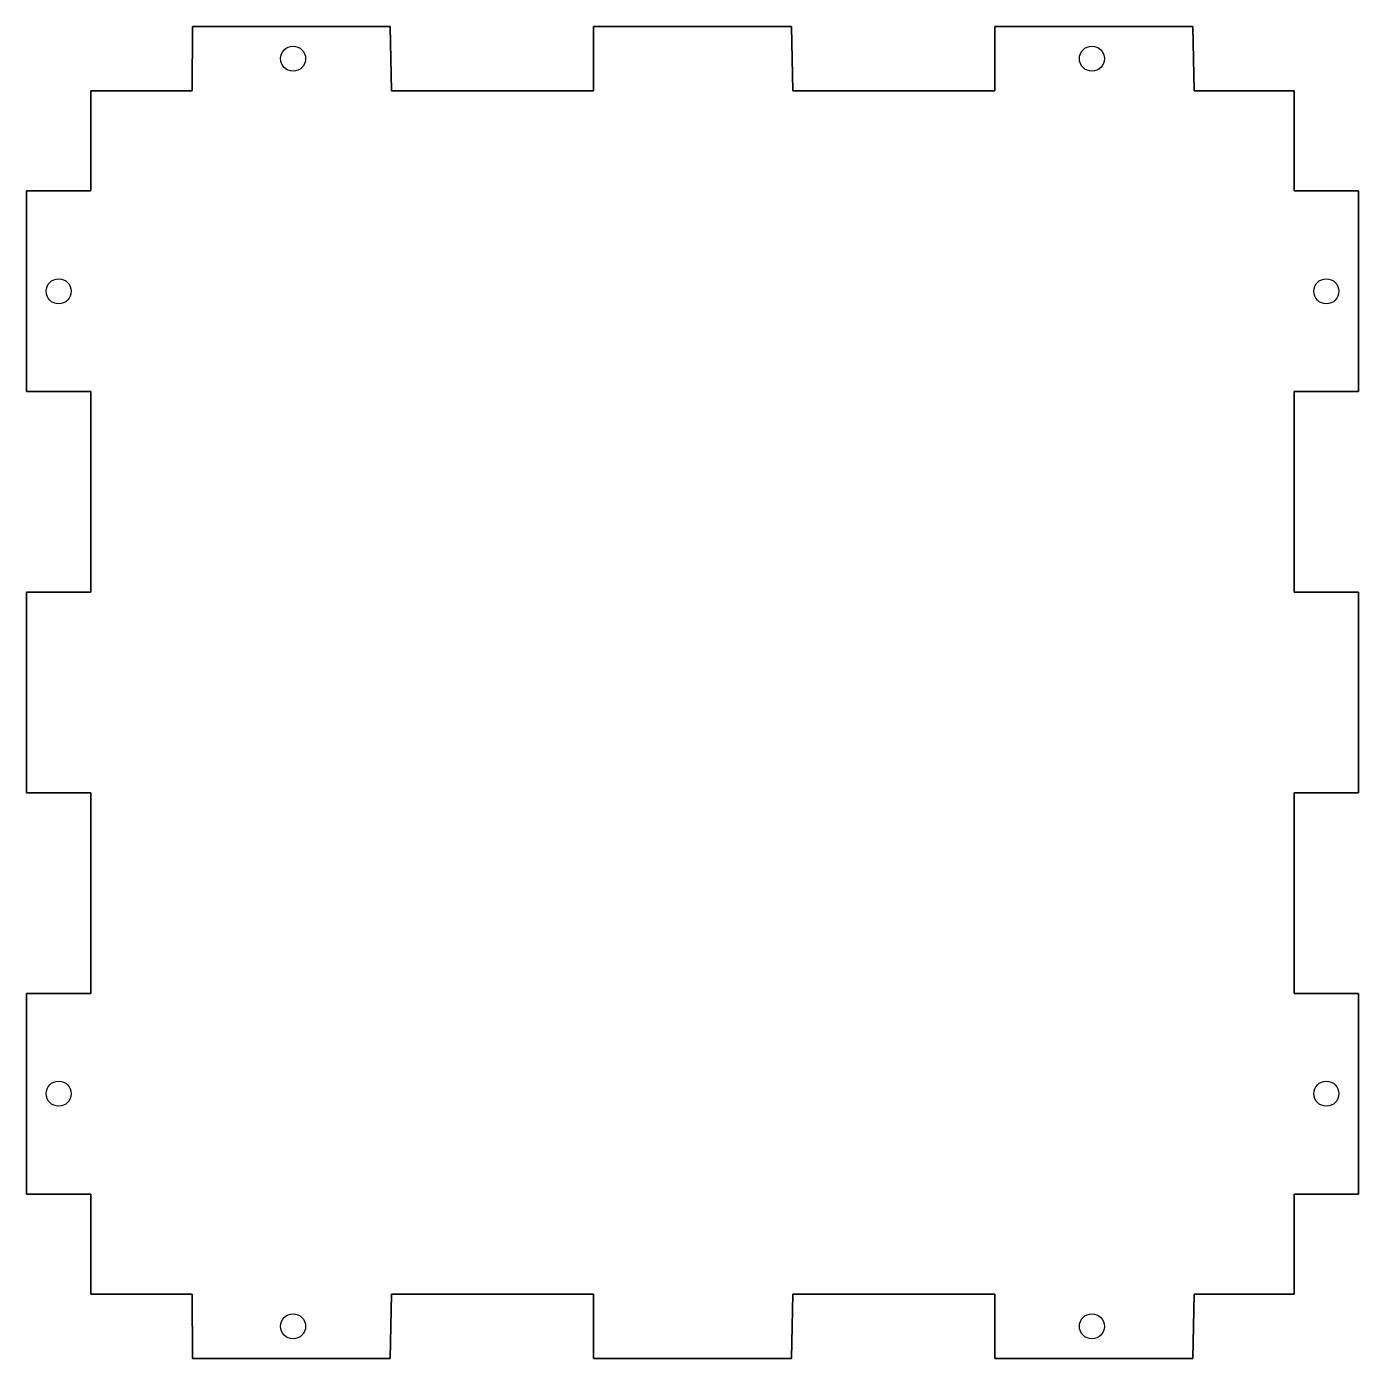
# Model space of a CAD drawing. Header units: inches. Extents: x -1.3 to 3.69, y -2.49 to 2.49.
import ezdxf

# ---------------------------------------------------------------- set-up
doc = ezdxf.new("R2010")
doc.units = ezdxf.units.IN
doc.layers.get('0').update_dxf_attribs({"linetype": 'CONTINUOUS'})

msp = doc.modelspace()

# ---------------------------------------------------------------- linework, layer by layer
for points in [[(-0.6742, 2.255), (-0.674, 2.495), (0.0676, 2.495), (0.0726, 2.255), (0.8292, 2.255), (0.8293, 2.495), (1.571, 2.495), (1.5759, 2.255), (2.3325, 2.255), (2.3326, 2.495), (3.0743, 2.495), (3.0793, 2.255), (3.455, 2.255), (3.455, 1.8792), (3.695, 1.8792), (3.695, 1.1275), (3.455, 1.1275), (3.455, 0.3758), (3.695, 0.3758), (3.695, -0.3758), (3.455, -0.3758), (3.455, -1.1275), (3.695, -1.1275), (3.695, -1.8792), (3.455, -1.8792), (3.455, -2.255), (3.0793, -2.255), (3.0743, -2.495), (2.3326, -2.495), (2.3325, -2.255), (1.5759, -2.255), (1.571, -2.495), (0.8293, -2.495), (0.8292, -2.255), (0.0726, -2.255), (0.0676, -2.495), (-0.674, -2.495), (-0.6742, -2.255), (-1.055, -2.255), (-1.055, -1.8792), (-1.295, -1.8792), (-1.295, -1.1275), (-1.055, -1.1275), (-1.055, -0.3758), (-1.295, -0.3758), (-1.295, 0.3758), (-1.055, 0.3758), (-1.055, 1.1275), (-1.295, 1.1275), (-1.295, 1.8792), (-1.055, 1.8792), (-1.055, 2.255)], [(-0.674, 2.495), (-0.6742, 2.255), (-1.055, 2.255), (-1.055, 1.8792), (-1.295, 1.8792), (-1.295, 1.1275), (-1.055, 1.1275), (-1.055, 0.3758), (-1.295, 0.3758), (-1.295, -0.3758), (-1.055, -0.3758), (-1.055, -1.1275), (-1.295, -1.1275), (-1.295, -1.8792), (-1.055, -1.8792), (-1.055, -2.255), (-0.6742, -2.255), (-0.674, -2.495), (0.0676, -2.495), (0.0726, -2.255), (0.8292, -2.255), (0.8293, -2.495), (1.571, -2.495), (1.5759, -2.255), (2.3325, -2.255), (2.3326, -2.495), (3.0743, -2.495), (3.0793, -2.255), (3.455, -2.255), (3.455, -1.8792), (3.695, -1.8792), (3.695, -1.1275), (3.455, -1.1275), (3.455, -0.3758), (3.695, -0.3758), (3.695, 0.3758), (3.455, 0.3758), (3.455, 1.1275), (3.695, 1.1275), (3.695, 1.8792), (3.455, 1.8792), (3.455, 2.255), (3.0793, 2.255), (3.0743, 2.495), (2.3326, 2.495), (2.3325, 2.255), (1.5759, 2.255), (1.571, 2.495), (0.8293, 2.495), (0.8292, 2.255), (0.0726, 2.255), (0.0676, 2.495)]]:
    msp.add_lwpolyline(points, close=True)
for centre in [(-0.2966, 2.375), (-0.2966, 2.375), (2.6966, 2.375), (2.6966, 2.375), (-1.175, 1.5033), (-1.175, 1.5033), (3.575, 1.5033), (3.575, 1.5033), (-1.175, -1.5033), (-1.175, -1.5033), (3.575, -1.5033), (3.575, -1.5033), (-0.2966, -2.375), (-0.2966, -2.375), (2.6966, -2.375), (2.6966, -2.375)]:
    msp.add_circle(centre, 0.047)

doc.saveas('drawing.dxf')
